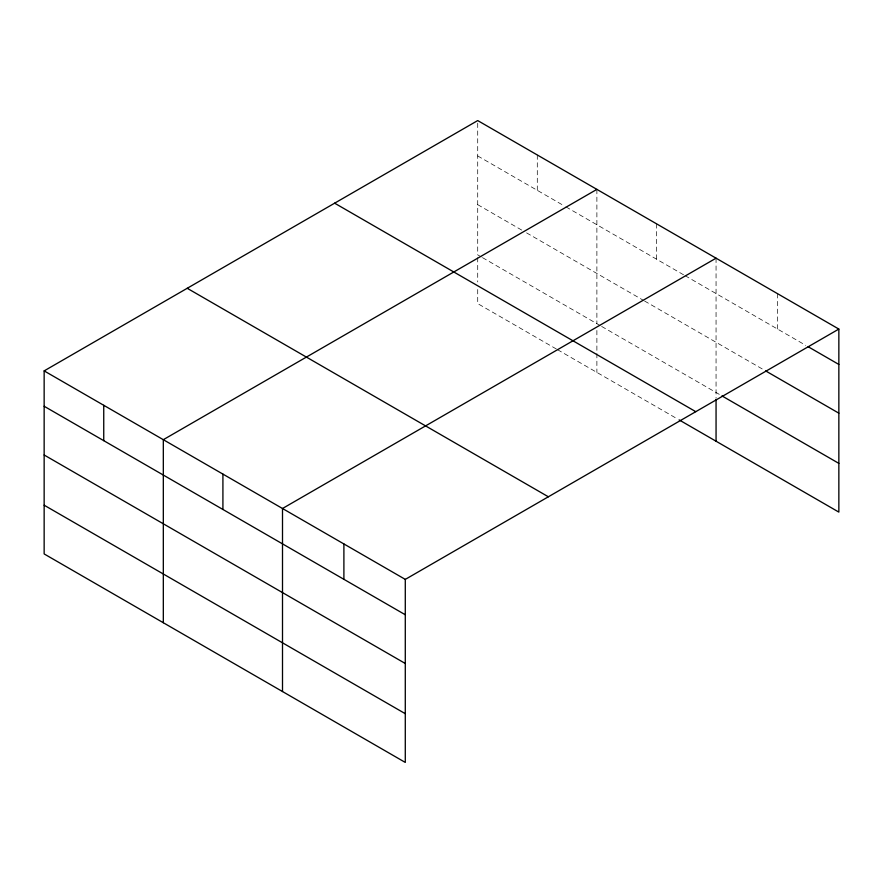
<?xml version="1.0" encoding="UTF-8"?>
<svg xmlns="http://www.w3.org/2000/svg" width="883" height="883" viewBox="0 0 883 883"><rect width="100%" height="100%" fill="white"/><g stroke="black" fill="none" stroke-linecap="round" stroke-linejoin="round"><path stroke-width="0.66" stroke-dasharray="4.42 3.31" d="M481.29 256.942L477.714 254.878L477.714 120.574M477.714 155.949L564.712 206.169M565.904 206.865L683.884 274.977M685.076 275.662L805.793 345.363M477.714 204.668L521.809 230.132M526.577 232.88L643.365 300.308M644.557 301.004L763.287 369.547M482.482 257.637L600.462 325.75M601.654 326.434L720.782 395.22M556.367 349.017L477.714 303.609L477.714 288.719M557.559 349.712L677.923 419.204M777.459 293.631L777.459 329.006M716.058 258.189L716.058 397.902M656.477 223.785L656.477 259.149M596.886 189.381L596.886 323.686M596.886 330.452L596.886 352.107M596.886 353.465L596.886 372.416M537.294 154.978L537.294 190.342M477.714 257.582L477.714 281.953"/><path stroke-width="1.32" d="M838.85 329.072L477.714 120.574L44.15 370.893L44.15 553.928L405.286 762.426L405.286 579.391L838.85 329.072L838.85 512.107L679.115 419.889M596.886 189.381L163.322 439.69L163.322 622.725M716.058 258.189L282.505 508.498L282.505 691.532M808.155 346.721L838.85 364.447M765.649 370.915L838.85 413.178M721.963 395.904L838.85 463.376M334.635 203.178L695.771 411.677M187.229 288.288L548.365 496.787M44.15 370.893L405.286 579.391M44.15 406.257L405.286 614.756M44.15 454.988L405.286 663.486M44.15 505.197L405.286 713.696M716.058 399.259L716.058 441.224M343.895 543.95L343.895 579.314M222.913 474.094L222.913 509.469M103.741 405.297L103.741 440.661"/></g></svg>
